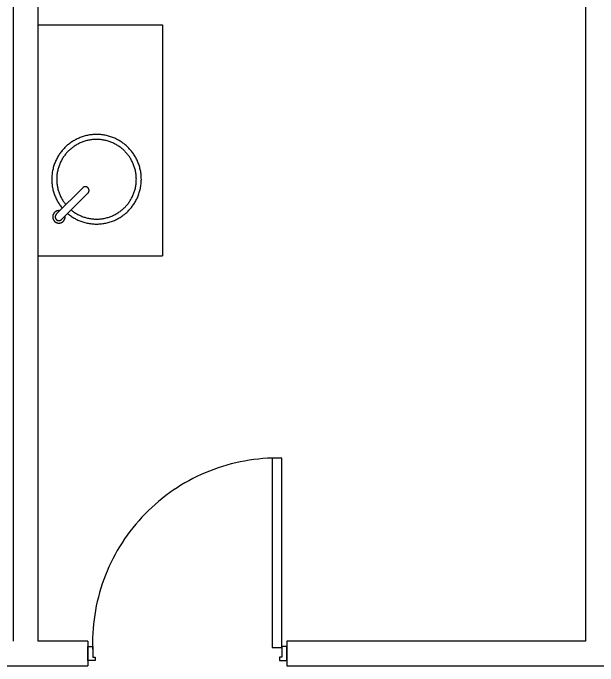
# Model space of a CAD drawing. Header units: centimetres. Extents: x 31418 to 49849, y -3781 to 3852.
# Drawn here: x 32328.1 to 32563.1, y 794.8 to 1057.1 of the extents above; entities that cross this region are included whole.
import ezdxf

# ---------------------------------------------------------------- set-up
doc = ezdxf.new("R2010")
doc.units = ezdxf.units.CM
doc.header["$LTSCALE"] = 100
doc.header["$MEASUREMENT"] = 0
doc.linetypes.add('ACAD_ISO03W100', pattern=[30, 12, -18])
for name, color, linetype in [('Artefactos', 21, 'Continuous'), ('MUROS', 5, 'Continuous'), ('PUERTA', 1, 'Continuous'), ('TABIQUE', 3, 'Continuous')]:
    doc.layers.add(name, color=color, linetype=linetype)

# ---------------------------------------------------------------- blocks, each defined once
blk = doc.blocks.new('vanitorio')
at = {"layer": 'Artefactos'}
for points in [[(30126.59, 904.81), (30176.59, 904.81)], [(30126.59, 904.81), (30126.59, 812.01)], [(30176.59, 904.81), (30176.59, 812.01)], [(30138.52, 829.05), (30138.82, 828.8), (30139.13, 828.56), (30139.44, 828.32), (30139.77, 828.08), (30140.1, 827.85), (30140.44, 827.63), (30140.79, 827.41), (30141.15, 827.2), (30141.51, 827), (30141.88, 826.8), (30142.26, 826.61), (30142.64, 826.43), (30143.03, 826.26), (30143.42, 826.09), (30143.83, 825.94), (30144.23, 825.79), (30144.65, 825.65), (30145.07, 825.52), (30145.49, 825.4), (30145.92, 825.3), (30146.35, 825.2), (30146.79, 825.11), (30147.22, 825.03), (30147.67, 824.96), (30148.11, 824.91), (30148.56, 824.86), (30149.01, 824.83), (30149.46, 824.81), (30149.91, 824.8), (30150.36, 824.8), (30150.81, 824.81), (30151.26, 824.83), (30151.72, 824.86), (30152.17, 824.91), (30152.61, 824.96), (30153.06, 825.03), (30153.5, 825.11), (30153.94, 825.2), (30154.38, 825.3), (30154.82, 825.41), (30155.25, 825.53), (30155.67, 825.67), (30156.09, 825.81), (30156.51, 825.96), (30156.92, 826.12), (30157.33, 826.29), (30157.73, 826.47), (30158.12, 826.66), (30158.51, 826.86), (30158.89, 827.06), (30159.26, 827.27), (30159.62, 827.5), (30159.98, 827.72), (30160.33, 827.96), (30160.67, 828.2), (30161.01, 828.45), (30161.33, 828.7), (30161.65, 828.96), (30161.96, 829.22), (30162.26, 829.49), (30162.56, 829.76), (30162.84, 830.04), (30163.12, 830.32), (30163.39, 830.61), (30163.65, 830.9), (30163.91, 831.2), (30164.16, 831.5), (30164.41, 831.82), (30164.65, 832.14), (30164.89, 832.47), (30165.12, 832.81), (30165.34, 833.16), (30165.56, 833.51), (30165.77, 833.87), (30165.98, 834.24), (30166.17, 834.62), (30166.36, 835), (30166.55, 835.39), (30166.72, 835.78), (30166.88, 836.19), (30167.04, 836.59), (30167.18, 837.01), (30167.32, 837.42), (30167.45, 837.85), (30167.56, 838.27), (30167.67, 838.71), (30167.76, 839.14), (30167.85, 839.58), (30167.92, 840.02), (30167.99, 840.47), (30168.04, 840.91), (30168.08, 841.36), (30168.11, 841.81), (30168.13, 842.26), (30168.14, 842.72), (30168.13, 843.17), (30168.12, 843.62), (30168.09, 844.07), (30168.06, 844.52), (30168.01, 844.97), (30167.95, 845.42), (30167.88, 845.86), (30167.79, 846.3), (30167.7, 846.74), (30167.6, 847.18), (30167.48, 847.61), (30167.36, 848.04), (30167.22, 848.46), (30167.08, 848.88), (30166.93, 849.29), (30166.76, 849.69), (30166.59, 850.09), (30166.41, 850.49), (30166.22, 850.88), (30166.02, 851.26), (30165.82, 851.63), (30165.61, 852), (30165.39, 852.36), (30165.16, 852.71), (30164.93, 853.06), (30164.69, 853.39), (30164.44, 853.72), (30164.19, 854.04), (30163.94, 854.35), (30163.68, 854.66), (30163.41, 854.95), (30163.14, 855.24), (30162.87, 855.52), (30162.59, 855.8), (30162.3, 856.06), (30162, 856.33), (30161.7, 856.59), (30161.39, 856.85), (30161.07, 857.1), (30160.74, 857.34), (30160.4, 857.58), (30160.06, 857.82), (30159.7, 858.04), (30159.34, 858.26), (30158.98, 858.47), (30158.6, 858.68), (30158.22, 858.88), (30157.83, 859.07), (30157.44, 859.25), (30157.04, 859.42), (30156.63, 859.58), (30156.22, 859.74), (30155.8, 859.88), (30155.38, 860.01), (30154.95, 860.14), (30154.52, 860.25), (30154.09, 860.36), (30153.65, 860.45), (30153.21, 860.53), (30152.76, 860.6), (30152.32, 860.66), (30151.87, 860.71), (30151.42, 860.75), (30150.97, 860.77), (30150.51, 860.79), (30150.06, 860.79), (30149.61, 860.79), (30149.16, 860.77), (30148.71, 860.74), (30148.26, 860.7), (30147.81, 860.64), (30147.37, 860.58), (30146.93, 860.5), (30146.49, 860.42), (30146.05, 860.32), (30145.62, 860.22), (30145.19, 860.1), (30144.77, 859.97), (30144.35, 859.84), (30143.94, 859.69), (30143.53, 859.54), (30143.13, 859.37), (30142.73, 859.2), (30142.35, 859.02), (30141.96, 858.83), (30141.59, 858.63), (30141.22, 858.43), (30140.86, 858.22), (30140.5, 858), (30140.16, 857.77), (30139.82, 857.54), (30139.49, 857.3), (30139.16, 857.06), (30138.85, 856.81), (30138.54, 856.56), (30138.24, 856.3), (30137.95, 856.04), (30137.67, 855.77), (30137.39, 855.5), (30137.11, 855.21), (30136.84, 854.92), (30136.57, 854.62), (30136.3, 854.31), (30136.04, 853.99), (30135.79, 853.66), (30135.54, 853.33), (30135.3, 852.99), (30135.07, 852.64), (30134.84, 852.28), (30134.62, 851.91), (30134.41, 851.54), (30134.2, 851.16), (30134, 850.77), (30133.82, 850.38), (30133.64, 849.98), (30133.47, 849.58), (30133.3, 849.17), (30133.15, 848.75), (30133.01, 848.33), (30132.88, 847.9), (30132.76, 847.47), (30132.65, 847.04), (30132.55, 846.6), (30132.46, 846.16), (30132.38, 845.71), (30132.31, 845.27), (30132.25, 844.82), (30132.21, 844.37), (30132.17, 843.92), (30132.15, 843.47), (30132.14, 843.02), (30132.14, 842.56), (30132.15, 842.11), (30132.17, 841.66), (30132.21, 841.21), (30132.25, 840.77), (30132.31, 840.32), (30132.38, 839.88), (30132.45, 839.44), (30132.54, 839), (30132.64, 838.57), (30132.75, 838.15), (30132.87, 837.72), (30133, 837.3), (30133.13, 836.89), (30133.28, 836.48), (30133.44, 836.08), (30133.6, 835.68), (30133.78, 835.29), (30133.96, 834.91), (30134.15, 834.53), (30134.34, 834.16), (30134.55, 833.8), (30134.76, 833.45), (30134.97, 833.1), (30135.2, 832.76), (30135.43, 832.42), (30135.66, 832.1), (30135.9, 831.78), (30136.15, 831.47), (30136.39, 831.17)], [(30139.94, 830.47), (30140.21, 830.25), (30140.48, 830.04), (30140.76, 829.83), (30141.05, 829.62), (30141.35, 829.42), (30141.66, 829.23), (30141.97, 829.04), (30142.28, 828.86), (30142.61, 828.68), (30142.94, 828.51), (30143.27, 828.34), (30143.61, 828.19), (30143.96, 828.04), (30144.31, 827.89), (30144.67, 827.76), (30145.03, 827.63), (30145.4, 827.51), (30145.77, 827.4), (30146.15, 827.3), (30146.53, 827.21), (30146.91, 827.12), (30147.3, 827.05), (30147.69, 826.98), (30148.08, 826.93), (30148.47, 826.88), (30148.87, 826.84), (30149.27, 826.82), (30149.66, 826.8), (30150.06, 826.79), (30150.46, 826.8), (30150.86, 826.81), (30151.26, 826.83), (30151.66, 826.87), (30152.06, 826.91), (30152.46, 826.96), (30152.85, 827.03), (30153.25, 827.1), (30153.64, 827.18), (30154.02, 827.27), (30154.41, 827.37), (30154.79, 827.48), (30155.16, 827.6), (30155.54, 827.73), (30155.9, 827.87), (30156.27, 828.01), (30156.62, 828.17), (30156.98, 828.33), (30157.32, 828.5), (30157.67, 828.67), (30158, 828.86), (30158.33, 829.05), (30158.65, 829.25), (30158.97, 829.45), (30159.28, 829.66), (30159.58, 829.88), (30159.87, 830.1), (30160.16, 830.32), (30160.44, 830.55), (30160.72, 830.79), (30160.98, 831.03), (30161.24, 831.27), (30161.49, 831.52), (30161.73, 831.77), (30161.97, 832.02), (30162.2, 832.28), (30162.43, 832.55), (30162.65, 832.82), (30162.87, 833.1), (30163.08, 833.39), (30163.29, 833.68), (30163.5, 833.98), (30163.69, 834.29), (30163.89, 834.61), (30164.07, 834.93), (30164.25, 835.26), (30164.42, 835.59), (30164.59, 835.93), (30164.75, 836.27), (30164.9, 836.62), (30165.05, 836.98), (30165.18, 837.34), (30165.31, 837.71), (30165.43, 838.08), (30165.54, 838.45), (30165.64, 838.83), (30165.73, 839.22), (30165.82, 839.6), (30165.89, 839.99), (30165.96, 840.38), (30166.01, 840.78), (30166.06, 841.17), (30166.09, 841.57), (30166.12, 841.97), (30166.13, 842.37), (30166.14, 842.77), (30166.13, 843.17), (30166.12, 843.57), (30166.1, 843.97), (30166.06, 844.37), (30166.02, 844.77), (30165.96, 845.16), (30165.9, 845.55), (30165.83, 845.95), (30165.74, 846.33), (30165.65, 846.72), (30165.55, 847.1), (30165.44, 847.48), (30165.32, 847.85), (30165.19, 848.22), (30165.05, 848.59), (30164.91, 848.95), (30164.76, 849.3), (30164.6, 849.65), (30164.43, 849.99), (30164.25, 850.33), (30164.07, 850.66), (30163.88, 850.99), (30163.69, 851.3), (30163.49, 851.62), (30163.28, 851.92), (30163.07, 852.22), (30162.85, 852.51), (30162.63, 852.8), (30162.4, 853.07), (30162.17, 853.34), (30161.93, 853.6), (30161.7, 853.86), (30161.45, 854.11), (30161.2, 854.35), (30160.95, 854.59), (30160.69, 854.82), (30160.42, 855.06), (30160.14, 855.28), (30159.86, 855.5), (30159.57, 855.72), (30159.27, 855.93), (30158.96, 856.14), (30158.65, 856.34), (30158.33, 856.54), (30158.01, 856.73), (30157.67, 856.91), (30157.34, 857.08), (30156.99, 857.25), (30156.65, 857.41), (30156.29, 857.56), (30155.93, 857.71), (30155.57, 857.85), (30155.2, 857.97), (30154.82, 858.09), (30154.45, 858.2), (30154.06, 858.31), (30153.68, 858.4), (30153.29, 858.48), (30152.9, 858.55), (30152.51, 858.62), (30152.11, 858.67), (30151.71, 858.72), (30151.31, 858.75), (30150.91, 858.78), (30150.51, 858.79), (30150.11, 858.79), (30149.71, 858.79), (30149.31, 858.77), (30148.91, 858.75), (30148.52, 858.71), (30148.12, 858.67), (30147.73, 858.61), (30147.34, 858.55), (30146.95, 858.47), (30146.56, 858.39), (30146.18, 858.3), (30145.8, 858.19), (30145.42, 858.08), (30145.05, 857.96), (30144.69, 857.84), (30144.33, 857.7), (30143.97, 857.56), (30143.62, 857.41), (30143.27, 857.25), (30142.93, 857.08), (30142.6, 856.91), (30142.27, 856.73), (30141.95, 856.54), (30141.64, 856.35), (30141.33, 856.15), (30141.03, 855.95), (30140.73, 855.74), (30140.45, 855.52), (30140.17, 855.31), (30139.89, 855.08), (30139.63, 854.86), (30139.37, 854.63), (30139.11, 854.39), (30138.86, 854.15), (30138.62, 853.9), (30138.37, 853.64), (30138.13, 853.37), (30137.9, 853.1), (30137.67, 852.82), (30137.44, 852.53), (30137.22, 852.23), (30137, 851.93), (30136.79, 851.62), (30136.59, 851.31), (30136.39, 850.98), (30136.2, 850.66), (30136.02, 850.32), (30135.84, 849.98), (30135.67, 849.63), (30135.51, 849.28), (30135.36, 848.92), (30135.21, 848.56), (30135.08, 848.19), (30134.95, 847.82), (30134.83, 847.44), (30134.72, 847.06), (30134.62, 846.68), (30134.53, 846.29), (30134.44, 845.9), (30134.37, 845.51), (30134.31, 845.11), (30134.25, 844.72), (30134.21, 844.32), (30134.18, 843.92), (30134.16, 843.52), (30134.14, 843.12), (30134.14, 842.72), (30134.15, 842.32), (30134.16, 841.92), (30134.19, 841.52), (30134.23, 841.13), (30134.27, 840.73), (30134.33, 840.34), (30134.39, 839.95), (30134.47, 839.56), (30134.55, 839.18), (30134.64, 838.8), (30134.75, 838.43), (30134.86, 838.05), (30134.98, 837.69), (30135.1, 837.32), (30135.24, 836.97), (30135.38, 836.61), (30135.53, 836.27), (30135.69, 835.93), (30135.85, 835.59), (30136.02, 835.26), (30136.2, 834.94), (30136.38, 834.62), (30136.57, 834.31), (30136.77, 834.01), (30136.97, 833.71), (30137.17, 833.42), (30137.38, 833.14), (30137.6, 832.86), (30137.81, 832.59)], [(30135.39, 830.16), (30135.34, 830.17), (30135.3, 830.17), (30135.25, 830.18), (30135.2, 830.18), (30135.16, 830.19), (30135.11, 830.19), (30135.06, 830.19), (30135.01, 830.19), (30134.97, 830.19), (30134.92, 830.19), (30134.87, 830.18), (30134.82, 830.18), (30134.77, 830.17), (30134.73, 830.17), (30134.68, 830.16), (30134.63, 830.16), (30134.58, 830.15), (30134.53, 830.14), (30134.48, 830.13), (30134.43, 830.12), (30134.39, 830.1), (30134.34, 830.09), (30134.29, 830.08), (30134.24, 830.06), (30134.2, 830.04), (30134.15, 830.03), (30134.1, 830.01), (30134.06, 829.99), (30134.01, 829.97), (30133.96, 829.95), (30133.92, 829.93), (30133.87, 829.9), (30133.83, 829.88), (30133.78, 829.85), (30133.74, 829.83), (30133.7, 829.8), (30133.66, 829.77), (30133.61, 829.75), (30133.57, 829.72), (30133.53, 829.69), (30133.49, 829.66), (30133.45, 829.63), (30133.42, 829.59), (30133.38, 829.56), (30133.34, 829.53), (30133.3, 829.49), (30133.27, 829.46), (30133.24, 829.43), (30133.2, 829.39), (30133.17, 829.35), (30133.14, 829.32), (30133.1, 829.28), (30133.07, 829.24), (30133.04, 829.2), (30133.02, 829.17), (30132.99, 829.13), (30132.96, 829.09), (30132.94, 829.05), (30132.91, 829.01), (30132.89, 828.97), (30132.86, 828.93), (30132.84, 828.89), (30132.82, 828.85), (30132.8, 828.81), (30132.78, 828.76), (30132.76, 828.72), (30132.74, 828.68), (30132.72, 828.64), (30132.7, 828.59), (30132.69, 828.55), (30132.67, 828.51), (30132.66, 828.46), (30132.64, 828.42), (30132.63, 828.37), (30132.61, 828.32), (30132.6, 828.28), (30132.59, 828.23), (30132.58, 828.18), (30132.57, 828.13), (30132.56, 828.08), (30132.56, 828.04), (30132.55, 827.99), (30132.55, 827.94), (30132.54, 827.89), (30132.54, 827.84), (30132.54, 827.79), (30132.53, 827.74), (30132.53, 827.69), (30132.53, 827.64), (30132.54, 827.59), (30132.54, 827.54), (30132.54, 827.49), (30132.55, 827.44), (30132.55, 827.39), (30132.56, 827.34), (30132.57, 827.29), (30132.57, 827.24), (30132.58, 827.19), (30132.59, 827.14), (30132.61, 827.09), (30132.62, 827.04), (30132.63, 826.99), (30132.65, 826.94), (30132.66, 826.9), (30132.68, 826.85), (30132.7, 826.8), (30132.71, 826.76), (30132.73, 826.71), (30132.75, 826.66), (30132.77, 826.62), (30132.79, 826.58), (30132.82, 826.53), (30132.84, 826.49), (30132.86, 826.45), (30132.89, 826.4), (30132.91, 826.36), (30132.94, 826.32), (30132.97, 826.28), (30132.99, 826.24), (30133.02, 826.2), (30133.05, 826.17), (30133.08, 826.13), (30133.11, 826.09), (30133.14, 826.06), (30133.17, 826.02), (30133.2, 825.99), (30133.23, 825.95), (30133.27, 825.92), (30133.3, 825.89), (30133.33, 825.86), (30133.37, 825.83), (30133.4, 825.79), (30133.44, 825.76), (30133.47, 825.73), (30133.51, 825.71), (30133.55, 825.68), (30133.59, 825.65), (30133.63, 825.62), (30133.67, 825.59), (30133.71, 825.57), (30133.75, 825.54), (30133.79, 825.52), (30133.83, 825.49), (30133.88, 825.47), (30133.92, 825.45), (30133.96, 825.43), (30134.01, 825.41), (30134.06, 825.39), (30134.1, 825.37), (30134.15, 825.35), (30134.19, 825.33), (30134.24, 825.32), (30134.29, 825.3), (30134.34, 825.29), (30134.39, 825.27), (30134.44, 825.26), (30134.48, 825.25), (30134.53, 825.24), (30134.58, 825.23), (30134.63, 825.22), (30134.68, 825.21), (30134.73, 825.21), (30134.78, 825.2), (30134.83, 825.2), (30134.88, 825.19), (30134.93, 825.19), (30134.98, 825.19), (30135.03, 825.19), (30135.08, 825.19), (30135.13, 825.19), (30135.18, 825.19), (30135.23, 825.2), (30135.28, 825.2), (30135.33, 825.21), (30135.38, 825.21), (30135.43, 825.22), (30135.48, 825.23), (30135.53, 825.24), (30135.57, 825.25), (30135.62, 825.26), (30135.67, 825.27), (30135.71, 825.28), (30135.76, 825.3), (30135.81, 825.31), (30135.85, 825.33), (30135.9, 825.34), (30135.94, 825.36), (30135.98, 825.38), (30136.03, 825.39), (30136.07, 825.41), (30136.11, 825.43), (30136.15, 825.45), (30136.19, 825.47), (30136.23, 825.49), (30136.27, 825.52), (30136.31, 825.54), (30136.35, 825.57), (30136.39, 825.59), (30136.43, 825.62), (30136.47, 825.64), (30136.51, 825.67), (30136.55, 825.7), (30136.59, 825.73), (30136.62, 825.76), (30136.66, 825.79), (30136.7, 825.82), (30136.73, 825.86), (30136.77, 825.89), (30136.81, 825.92), (30136.84, 825.96), (30136.87, 826), (30136.91, 826.03), (30136.94, 826.07), (30136.97, 826.11), (30137, 826.15), (30137.03, 826.19), (30137.06, 826.23), (30137.09, 826.27), (30137.12, 826.31), (30137.15, 826.35), (30137.17, 826.4), (30137.2, 826.44), (30137.22, 826.48), (30137.25, 826.53), (30137.27, 826.57), (30137.29, 826.62), (30137.31, 826.66), (30137.33, 826.71), (30137.35, 826.76), (30137.37, 826.8), (30137.39, 826.85), (30137.4, 826.9), (30137.42, 826.95), (30137.43, 826.99), (30137.45, 827.04), (30137.46, 827.09), (30137.47, 827.14), (30137.48, 827.19), (30137.49, 827.23), (30137.5, 827.28), (30137.51, 827.33), (30137.51, 827.38), (30137.52, 827.43), (30137.52, 827.48), (30137.53, 827.53), (30137.53, 827.57), (30137.53, 827.62), (30137.53, 827.67), (30137.53, 827.72), (30137.53, 827.76), (30137.53, 827.81), (30137.53, 827.86), (30137.52, 827.9), (30137.52, 827.95), (30137.51, 828), (30137.51, 828.04)], [(30126.59, 812.01), (30176.59, 812.01)]]:
    blk.add_lwpolyline(points, dxfattribs=at)
blk.add_lwpolyline([(30144.58, 839.36), (30133.97, 828.75), (30133.95, 828.72), (30133.93, 828.7), (30133.9, 828.68), (30133.88, 828.65), (30133.86, 828.62), (30133.84, 828.6), (30133.82, 828.57), (30133.8, 828.54), (30133.78, 828.51), (30133.76, 828.48), (30133.74, 828.45), (30133.72, 828.42), (30133.7, 828.38), (30133.69, 828.35), (30133.67, 828.32), (30133.66, 828.28), (30133.64, 828.25), (30133.63, 828.21), (30133.62, 828.18), (30133.6, 828.14), (30133.59, 828.11), (30133.58, 828.07), (30133.57, 828.03), (30133.56, 828), (30133.56, 827.96), (30133.55, 827.92), (30133.55, 827.88), (30133.54, 827.84), (30133.54, 827.8), (30133.54, 827.77), (30133.53, 827.73), (30133.53, 827.69), (30133.53, 827.65), (30133.54, 827.61), (30133.54, 827.57), (30133.54, 827.53), (30133.55, 827.49), (30133.55, 827.46), (30133.56, 827.42), (30133.56, 827.38), (30133.57, 827.34), (30133.58, 827.31), (30133.59, 827.27), (30133.6, 827.23), (30133.62, 827.2), (30133.63, 827.16), (30133.64, 827.13), (30133.66, 827.09), (30133.67, 827.06), (30133.69, 827.03), (30133.7, 826.99), (30133.72, 826.96), (30133.74, 826.93), (30133.76, 826.9), (30133.78, 826.87), (30133.8, 826.84), (30133.82, 826.81), (30133.84, 826.78), (30133.86, 826.75), (30133.88, 826.73), (30133.9, 826.7), (30133.93, 826.68), (30133.95, 826.65), (30133.97, 826.63), (30134, 826.6), (30134.02, 826.58), (30134.05, 826.56), (30134.07, 826.54), (30134.1, 826.51), (30134.13, 826.49), (30134.15, 826.47), (30134.18, 826.45), (30134.21, 826.43), (30134.24, 826.41), (30134.27, 826.39), (30134.31, 826.38), (30134.34, 826.36), (30134.37, 826.34), (30134.4, 826.33), (30134.44, 826.31), (30134.47, 826.3), (30134.51, 826.28), (30134.54, 826.27), (30134.58, 826.26), (30134.61, 826.25), (30134.65, 826.24), (30134.69, 826.23), (30134.73, 826.22), (30134.76, 826.21), (30134.8, 826.21), (30134.84, 826.2), (30134.88, 826.2), (30134.92, 826.19), (30134.96, 826.19), (30134.99, 826.19), (30135.03, 826.19), (30135.07, 826.19), (30135.11, 826.19), (30135.15, 826.19), (30135.19, 826.2), (30135.23, 826.2), (30135.26, 826.21), (30135.3, 826.21), (30135.34, 826.22), (30135.38, 826.23), (30135.42, 826.24), (30135.45, 826.25), (30135.49, 826.26), (30135.52, 826.27), (30135.56, 826.28), (30135.59, 826.3), (30135.63, 826.31), (30135.66, 826.33), (30135.7, 826.34), (30135.73, 826.36), (30135.76, 826.38), (30135.79, 826.39), (30135.82, 826.41), (30135.85, 826.43), (30135.88, 826.45), (30135.91, 826.47), (30135.94, 826.49), (30135.97, 826.51), (30135.99, 826.54), (30136.02, 826.56), (30136.05, 826.58), (30136.07, 826.6), (30136.09, 826.63), (30146.7, 837.23), (30146.72, 837.26), (30146.75, 837.28), (30146.77, 837.31), (30146.79, 837.33), (30146.81, 837.36), (30146.83, 837.39), (30146.86, 837.42), (30146.88, 837.44), (30146.9, 837.47), (30146.91, 837.5), (30146.93, 837.54), (30146.95, 837.57), (30146.97, 837.6), (30146.99, 837.63), (30147, 837.67), (30147.02, 837.7), (30147.03, 837.73), (30147.04, 837.77), (30147.06, 837.8), (30147.07, 837.84), (30147.08, 837.88), (30147.09, 837.91), (30147.1, 837.95), (30147.11, 837.99), (30147.12, 838.03), (30147.12, 838.06), (30147.13, 838.1), (30147.13, 838.14), (30147.14, 838.18), (30147.14, 838.22), (30147.14, 838.26), (30147.14, 838.29), (30147.14, 838.33), (30147.14, 838.37), (30147.14, 838.41), (30147.13, 838.45), (30147.13, 838.49), (30147.12, 838.53), (30147.12, 838.56), (30147.11, 838.6), (30147.1, 838.64), (30147.09, 838.68), (30147.08, 838.71), (30147.07, 838.75), (30147.06, 838.79), (30147.04, 838.82), (30147.03, 838.86), (30147.02, 838.89), (30147, 838.92), (30146.99, 838.96), (30146.97, 838.99), (30146.95, 839.02), (30146.93, 839.05), (30146.91, 839.08), (30146.9, 839.12), (30146.88, 839.14), (30146.86, 839.17), (30146.83, 839.2), (30146.81, 839.23), (30146.79, 839.26), (30146.77, 839.28), (30146.75, 839.31), (30146.72, 839.33), (30146.7, 839.36), (30146.68, 839.38), (30146.65, 839.4), (30146.63, 839.42), (30146.6, 839.45), (30146.57, 839.47), (30146.55, 839.49), (30146.52, 839.51), (30146.49, 839.53), (30146.46, 839.55), (30146.43, 839.57), (30146.4, 839.59), (30146.37, 839.61), (30146.34, 839.62), (30146.3, 839.64), (30146.27, 839.66), (30146.24, 839.67), (30146.2, 839.69), (30146.17, 839.7), (30146.13, 839.71), (30146.09, 839.72), (30146.06, 839.74), (30146.02, 839.75), (30145.98, 839.75), (30145.95, 839.76), (30145.91, 839.77), (30145.87, 839.78), (30145.83, 839.78), (30145.79, 839.79), (30145.76, 839.79), (30145.72, 839.79), (30145.68, 839.79), (30145.64, 839.79), (30145.6, 839.79), (30145.56, 839.79), (30145.52, 839.79), (30145.48, 839.79), (30145.45, 839.78), (30145.41, 839.78), (30145.37, 839.77), (30145.33, 839.76), (30145.29, 839.75), (30145.26, 839.75), (30145.22, 839.74), (30145.18, 839.72), (30145.15, 839.71), (30145.11, 839.7), (30145.08, 839.69), (30145.04, 839.67), (30145.01, 839.66), (30144.98, 839.64), (30144.94, 839.62), (30144.91, 839.61), (30144.88, 839.59), (30144.85, 839.57), (30144.82, 839.55), (30144.79, 839.53), (30144.76, 839.51), (30144.73, 839.49), (30144.71, 839.47), (30144.68, 839.45), (30144.65, 839.42), (30144.63, 839.4), (30144.6, 839.38)], close=True, dxfattribs=at)

msp = doc.modelspace()

# ---------------------------------------------------------------- linework, layer by layer
at = {"linetype": 'ACAD_ISO03W100', "ltscale": 5}
msp.add_arc((32434.42, 803.93), 74.38, 91.6754, 182.6349, dxfattribs=at)
at = {"layer": 'MUROS', "color": 3}
for p, q in [((32338.12, 1249.81), (32338.12, 804.81)), ((32558.12, 1249.81), (32558.12, 804.81)), ((32088.12, 794.81), (32358.12, 794.81)), ((32438.12, 794.81), (32588.12, 794.81))]:
    msp.add_line(p, q, dxfattribs=at)
at = {"layer": 'PUERTA'}
for points in [[(32432.24, 878.28), (32432.24, 802.28), (32436.12, 802.28), (32436.12, 878.28)], [(32361.12, 797), (32358.12, 797), (32358.12, 802.62), (32360.12, 802.62), (32360.12, 798.4), (32361.12, 798.4)], [(32435.12, 797), (32438.12, 797), (32438.12, 802.62), (32436.12, 802.62), (32436.12, 798.4), (32435.12, 798.4)]]:
    msp.add_lwpolyline(points, close=True, dxfattribs=at)
at = {"layer": 'TABIQUE'}
for p, q in [((32328.12, 1249.81), (32328.12, 804.81)), ((32358.12, 804.81), (32338.12, 804.81)), ((32358.12, 804.81), (32358.12, 794.81)), ((32558.12, 804.81), (32438.12, 804.81)), ((32438.12, 804.81), (32438.12, 794.81))]:
    msp.add_line(p, q, dxfattribs=at)

# ---------------------------------------------------------------- block references
at = {"layer": 'Artefactos'}
msp.add_blockref('vanitorio', (2211.52, 147.5), dxfattribs=at)

doc.saveas('drawing.dxf')
